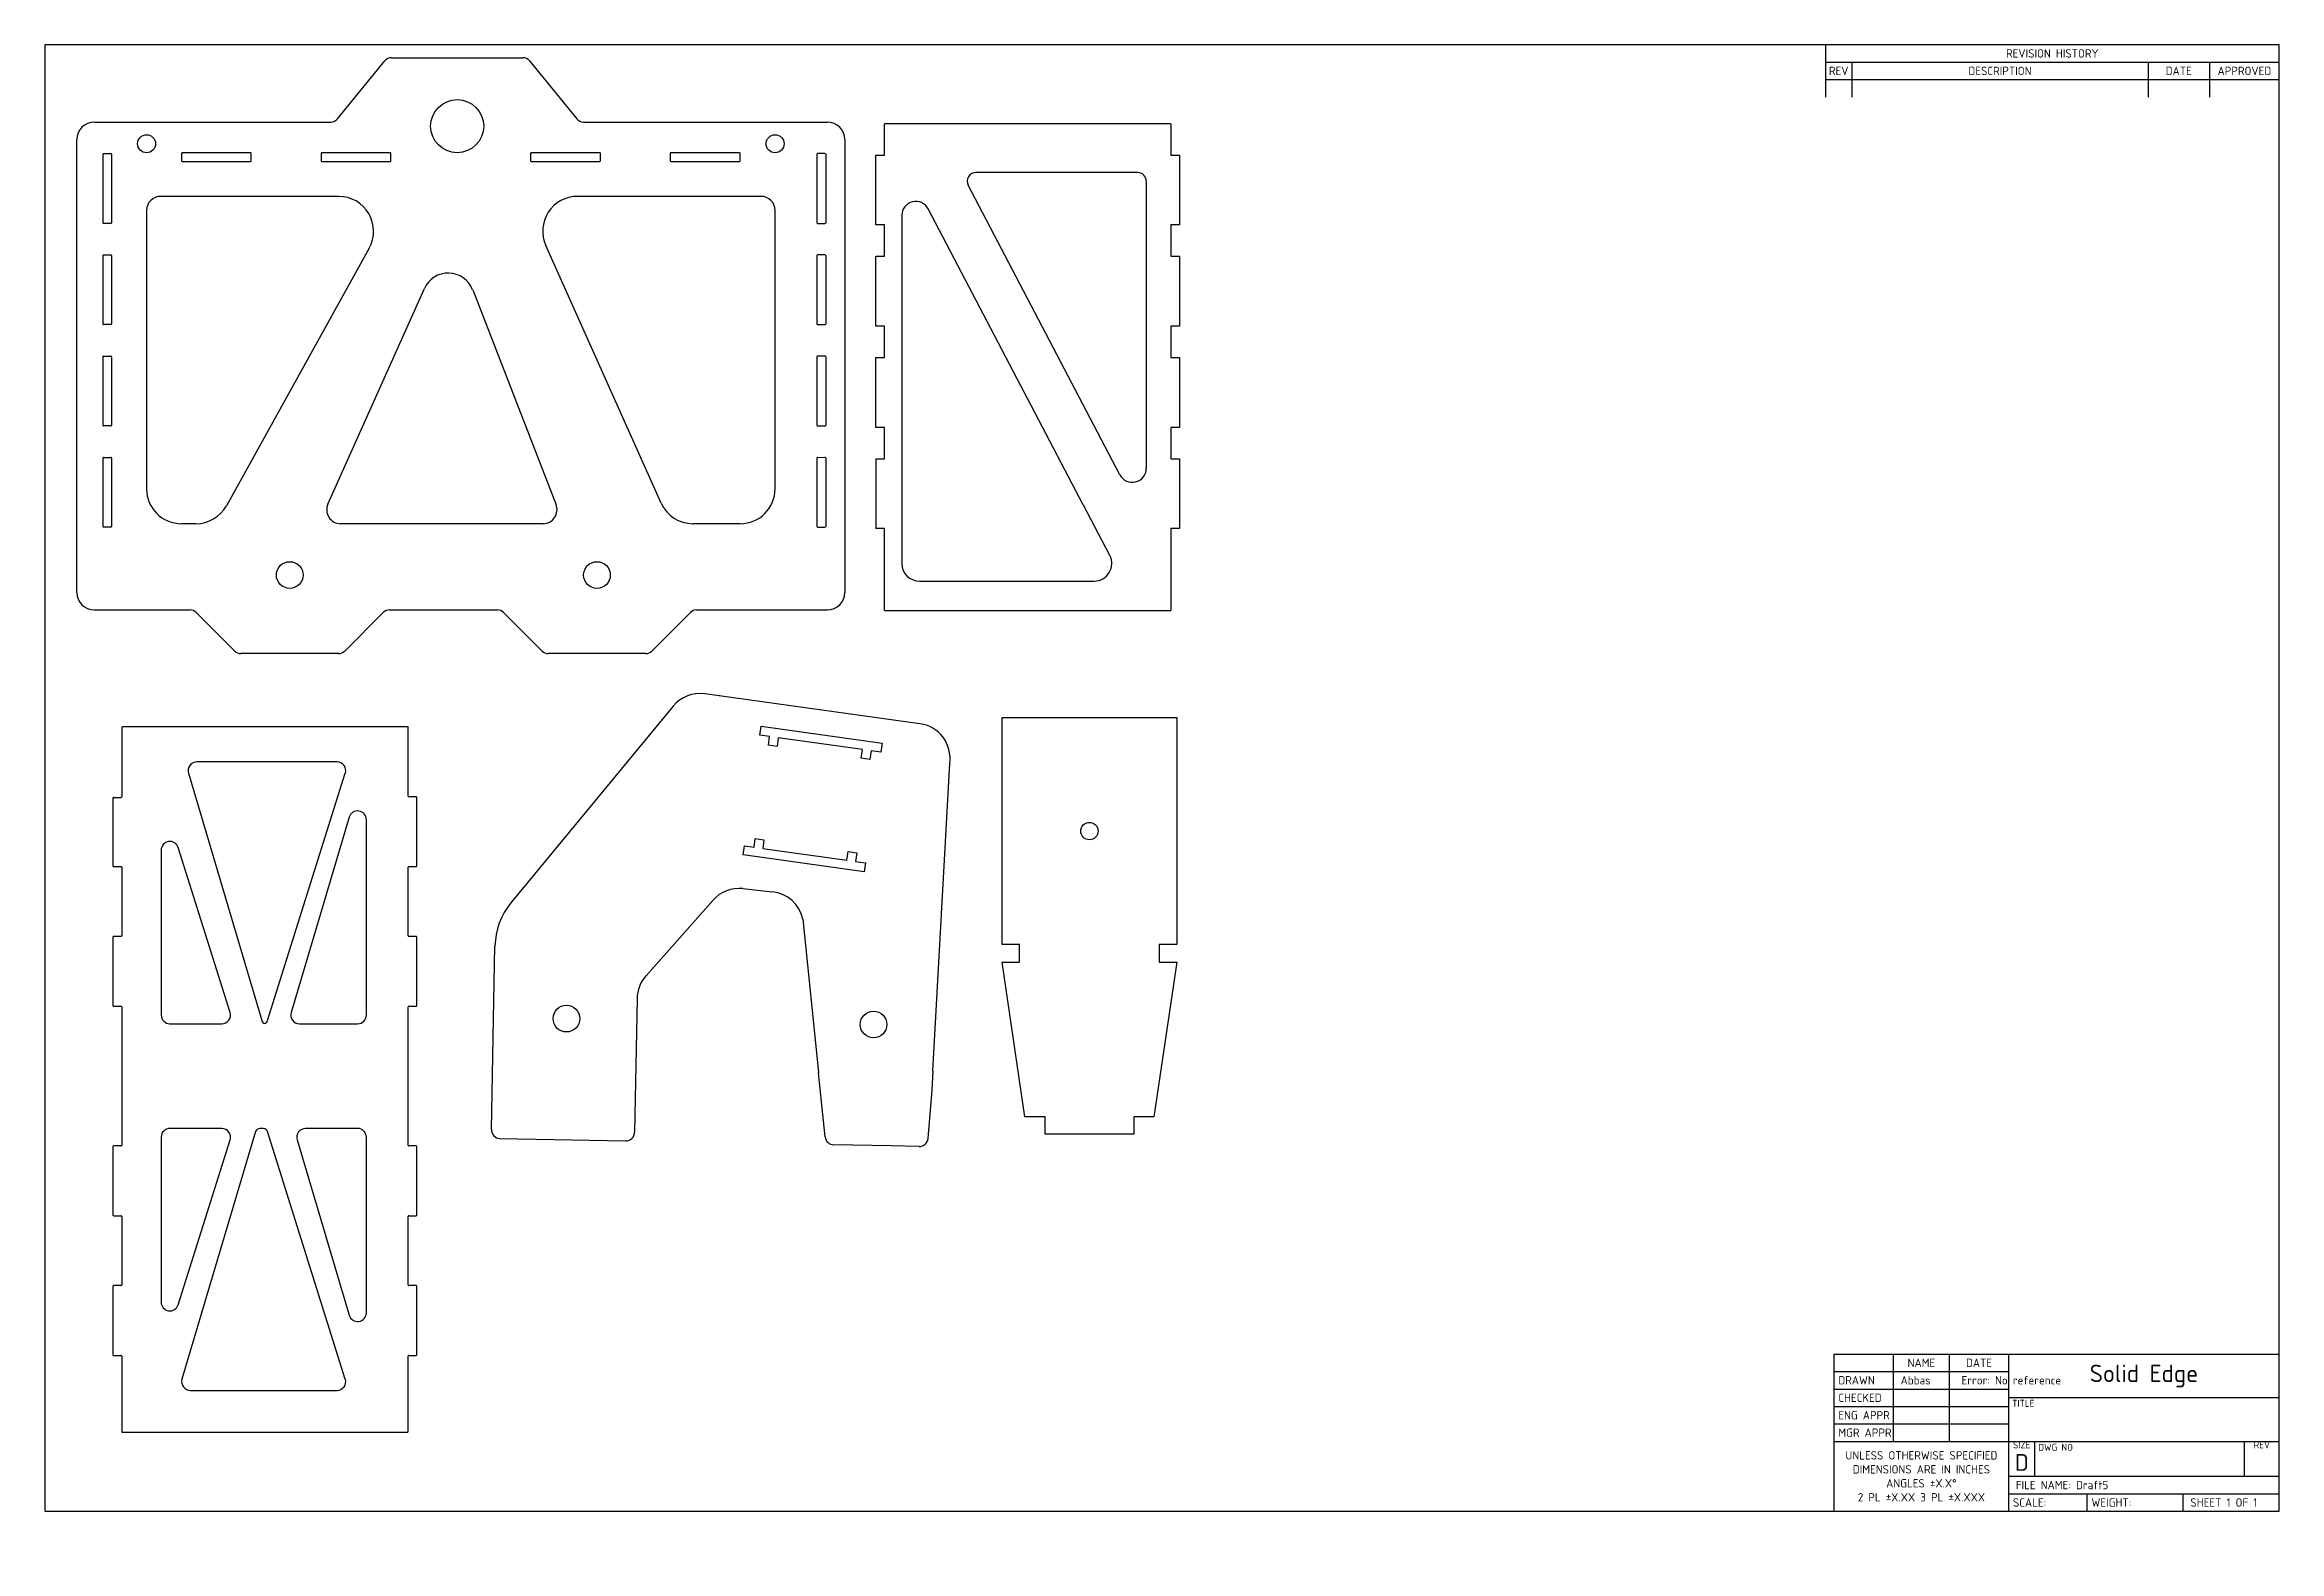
# Model space of a CAD drawing. Header units: inches. Extents: x 1 to 33, y -0.1 to 21.5.
import ezdxf
from ezdxf.entities.mleader import LeaderData, LeaderLine
from ezdxf.math import Vec2, Vec3

# ---------------------------------------------------------------- set-up
doc = ezdxf.new("R2010")
doc.units = ezdxf.units.IN
doc.header["$MEASUREMENT"] = 0
for name, color, linetype in [('BOTTOM_PART', 7, 'Continuous'), ('Default', 7, 'Continuous'), ('FRONT_BULKHEAD', 7, 'Continuous'), ('FRONT_SIDE', 7, 'Continuous'), ('PAYLOAD_CONNECTI', 7, 'Continuous'), ('SIDE_PART', 7, 'Continuous')]:
    doc.layers.add(name, color=color, linetype=linetype)

# ---------------------------------------------------------------- blocks, each defined once
blk = doc.blocks.new('SE')
at = {"layer": 'SIDE_PART', "color": 7, "linetype": 'Continuous'}
for p, q in [((5.194, 20.437), (5.869, 21.267)), ((5.966, 21.313), (7.847, 21.313)), ((7.944, 21.267), (8.619, 20.437)), ((1.709, 20.391), (5.097, 20.391)), ((8.716, 20.391), (12.209, 20.391)), ((1.459, 13.656), (1.459, 20.141)), ((1.834, 19.931), (1.834, 18.951)), ((1.844, 19.941), (1.949, 19.941)), ((1.959, 19.931), (1.959, 18.951)), ((2.959, 19.943), (2.959, 19.838)), ((3.949, 19.953), (2.969, 19.953)), ((3.959, 19.838), (3.959, 19.943)), ((4.959, 19.943), (4.959, 19.838)), ((5.949, 19.953), (4.969, 19.953)), ((5.959, 19.838), (5.959, 19.943)), ((7.959, 19.943), (7.959, 19.838)), ((8.949, 19.953), (7.969, 19.953)), ((8.959, 19.838), (8.959, 19.943)), ((9.959, 19.943), (9.959, 19.838)), ((10.949, 19.953), (9.969, 19.953)), ((10.959, 19.838), (10.959, 19.943)), ((12.059, 19.931), (12.059, 18.951)), ((12.174, 19.941), (12.069, 19.941)), ((12.184, 19.931), (12.184, 18.951)), ((12.459, 20.141), (12.459, 13.656)), ((2.969, 19.828), (3.949, 19.828)), ((4.969, 19.828), (5.949, 19.828)), ((7.969, 19.828), (8.949, 19.828)), ((9.969, 19.828), (10.949, 19.828)), ((5.21, 19.328), (2.659, 19.328)), ((11.259, 19.328), (8.631, 19.328)), ((1.949, 18.941), (1.844, 18.941)), ((2.459, 19.128), (2.459, 15.141)), ((11.459, 15.141), (11.459, 19.128)), ((12.069, 18.941), (12.174, 18.941)), ((5.648, 18.585), (3.602, 14.898)), ((9.827, 14.936), (8.175, 18.623)), ((1.834, 18.481), (1.834, 17.501)), ((1.844, 18.491), (1.949, 18.491)), ((1.959, 18.481), (1.959, 17.501)), ((12.059, 18.481), (12.059, 17.501)), ((12.174, 18.491), (12.069, 18.491)), ((12.184, 18.481), (12.184, 17.501)), ((5.055, 14.922), (6.437, 18.008)), ((7.129, 17.991), (8.323, 14.913)), ((1.949, 17.491), (1.844, 17.491)), ((12.069, 17.491), (12.174, 17.491)), ((1.834, 17.031), (1.834, 16.051)), ((1.844, 17.041), (1.949, 17.041)), ((1.959, 17.031), (1.959, 16.051)), ((12.059, 17.031), (12.059, 16.051)), ((12.174, 17.041), (12.069, 17.041)), ((12.184, 17.031), (12.184, 16.051)), ((1.949, 16.041), (1.844, 16.041)), ((12.069, 16.041), (12.174, 16.041)), ((1.834, 15.581), (1.834, 14.601)), ((1.844, 15.591), (1.949, 15.591)), ((1.959, 15.581), (1.959, 14.601)), ((12.059, 15.581), (12.059, 14.601)), ((12.069, 15.591), (12.174, 15.592)), ((12.184, 15.582), (12.184, 14.601)), ((1.949, 14.591), (1.844, 14.591)), ((3.165, 14.641), (2.959, 14.641)), ((8.137, 14.641), (5.238, 14.641)), ((10.959, 14.641), (10.283, 14.641)), ((12.069, 14.591), (12.174, 14.591)), ((1.709, 13.406), (3.082, 13.406)), ((3.722, 12.818), (3.171, 13.37)), ((5.847, 13.37), (5.296, 12.818)), ((5.936, 13.406), (7.482, 13.406)), ((8.122, 12.818), (7.571, 13.37)), ((10.247, 13.37), (9.696, 12.818)), ((10.336, 13.406), (12.209, 13.406)), ((5.207, 12.781), (3.811, 12.781)), ((9.607, 12.781), (8.211, 12.781))]:
    blk.add_line(p, q, dxfattribs=at)
for centre, radius in [((6.907, 20.333), 0.38), ((2.459, 20.082), 0.129), ((11.459, 20.082), 0.129), ((4.509, 13.906), 0.191), ((8.909, 13.906), 0.191)]:
    blk.add_circle(centre, radius, dxfattribs=at)
for centre, radius, start, end in [((5.966, 21.188), 0.125, 90, 140.8886), ((7.847, 21.188), 0.125, 39.1114, 90), ((1.709, 20.141), 0.25, 90, 180), ((5.097, 20.516), 0.125, 270, 320.8886), ((8.716, 20.516), 0.125, 219.1114, 270), ((12.209, 20.141), 0.25, 0, 90), ((1.844, 19.931), 0.01, 90, 180), ((1.949, 19.931), 0.01, 0, 90), ((2.969, 19.943), 0.01, 90, 180), ((3.949, 19.943), 0.01, 0, 90), ((4.969, 19.943), 0.01, 90, 180), ((5.949, 19.943), 0.01, 0, 90), ((7.969, 19.943), 0.01, 90, 180), ((8.949, 19.943), 0.01, 0, 90), ((9.969, 19.943), 0.01, 90, 180), ((10.949, 19.943), 0.01, 0, 90), ((12.069, 19.931), 0.01, 90, 180), ((12.174, 19.931), 0.01, 0, 90), ((2.969, 19.838), 0.01, 180, 270), ((3.949, 19.838), 0.01, 270, 0), ((4.969, 19.838), 0.01, 180, 270), ((5.949, 19.838), 0.01, 270, 0), ((7.969, 19.838), 0.01, 180, 270), ((8.949, 19.838), 0.01, 270, 0), ((9.969, 19.838), 0.01, 180, 270), ((10.949, 19.838), 0.01, 270, 0), ((2.659, 19.128), 0.2, 90, 180), ((5.21, 18.828), 0.5, 330.9817, 90), ((8.631, 18.828), 0.5, 90, 204.1347), ((11.259, 19.128), 0.2, 0, 90), ((1.844, 18.951), 0.01, 180, 270), ((1.949, 18.951), 0.01, 270, 0), ((12.069, 18.951), 0.01, 180, 270), ((12.174, 18.951), 0.01, 270, 0), ((1.844, 18.481), 0.01, 90, 180), ((1.949, 18.481), 0.01, 0, 90), ((12.069, 18.481), 0.01, 90, 180), ((12.174, 18.481), 0.01, 0, 90), ((6.779, 17.855), 0.375, 21.2115, 155.8765), ((1.844, 17.501), 0.01, 180, 270), ((1.949, 17.501), 0.01, 270, 0), ((12.069, 17.501), 0.01, 180, 270), ((12.174, 17.501), 0.01, 270, 0), ((1.844, 17.031), 0.01, 90, 180), ((1.949, 17.031), 0.01, 0, 90), ((12.069, 17.031), 0.01, 90, 180), ((12.174, 17.031), 0.01, 0, 90), ((1.844, 16.051), 0.01, 180, 270), ((1.949, 16.051), 0.01, 270, 0), ((12.069, 16.051), 0.01, 180, 270), ((12.174, 16.051), 0.01, 270, 0), ((1.844, 15.581), 0.01, 90, 180), ((1.949, 15.581), 0.01, 0, 90), ((12.069, 15.581), 0.01, 90.3536, 180.0006), ((12.174, 15.582), 0.01, 359.9994, 90.3536), ((2.959, 15.141), 0.5, 180, 270), ((10.959, 15.141), 0.5, 270, 0), ((3.165, 15.141), 0.5, 270, 330.9817), ((5.238, 14.841), 0.2, 155.8765, 270), ((8.137, 14.841), 0.2, 270, 21.2115), ((10.283, 15.141), 0.5, 204.1347, 270), ((1.844, 14.601), 0.01, 180, 270), ((1.949, 14.601), 0.01, 270, 0), ((12.069, 14.601), 0.01, 180, 270), ((12.174, 14.601), 0.01, 270, 0), ((1.709, 13.656), 0.25, 180, 270), ((12.209, 13.656), 0.25, 270, 0), ((3.082, 13.281), 0.125, 45, 90), ((5.936, 13.281), 0.125, 90, 135), ((7.482, 13.281), 0.125, 45, 90), ((10.336, 13.281), 0.125, 90, 135), ((3.811, 12.906), 0.125, 225, 270), ((5.207, 12.906), 0.125, 270, 315), ((8.211, 12.906), 0.125, 225, 270), ((9.607, 12.906), 0.125, 270, 315)]:
    blk.add_arc(centre, radius, start, end, dxfattribs=at)
blk = doc.blocks.new('SE1')
at = {"layer": 'FRONT_SIDE', "color": 7, "linetype": 'Continuous'}
for p, q in [((13.025, 19.92), (13.025, 20.36)), ((13.035, 20.37), (17.115, 20.37)), ((17.125, 20.36), (17.125, 19.92)), ((12.9, 19.92), (13.025, 19.92)), ((12.9, 18.92), (12.9, 19.92)), ((17.125, 19.92), (17.25, 19.92)), ((17.25, 19.92), (17.25, 18.92)), ((16.65, 19.67), (14.336, 19.67)), ((16.775, 19.545), (16.775, 15.433)), ((16.398, 15.34), (14.226, 19.487)), ((13.025, 18.92), (12.9, 18.92)), ((13.025, 18.47), (13.025, 18.92)), ((13.275, 19.057), (13.275, 14.07)), ((15.872, 14.913), (13.652, 19.15)), ((17.125, 18.92), (17.125, 18.47)), ((17.25, 18.92), (17.125, 18.92)), ((12.9, 18.47), (13.025, 18.47)), ((12.9, 17.47), (12.9, 18.47)), ((17.125, 18.47), (17.25, 18.47)), ((17.25, 18.47), (17.25, 17.47)), ((13.025, 17.47), (12.9, 17.47)), ((13.025, 17.02), (13.025, 17.47)), ((17.125, 17.47), (17.125, 17.02)), ((17.25, 17.47), (17.125, 17.47)), ((12.9, 17.02), (13.025, 17.02)), ((12.9, 16.02), (12.9, 17.02)), ((17.125, 17.02), (17.25, 17.02)), ((17.25, 17.02), (17.25, 16.02)), ((13.025, 16.02), (12.9, 16.02)), ((13.025, 15.57), (13.025, 16.02)), ((17.125, 16.02), (17.125, 15.57)), ((17.25, 16.02), (17.125, 16.02)), ((12.9, 15.57), (13.025, 15.57)), ((12.9, 15.57), (12.9, 14.57)), ((17.125, 15.57), (17.25, 15.57)), ((17.25, 15.57), (17.25, 14.57)), ((16.252, 14.186), (15.876, 14.904)), ((13.025, 14.57), (12.9, 14.57)), ((13.025, 13.396), (13.025, 14.57)), ((17.125, 14.57), (17.125, 13.396)), ((17.25, 14.57), (17.125, 14.57)), ((13.525, 13.82), (16.031, 13.82)), ((13.025, 13.396), (17.125, 13.396))]:
    blk.add_line(p, q, dxfattribs=at)
for centre, radius, start, end in [((13.035, 20.36), 0.01, 90, 180), ((17.115, 20.36), 0.01, 0, 90), ((14.336, 19.545), 0.125, 90, 207.646), ((16.65, 19.545), 0.125, 0, 90), ((13.475, 19.057), 0.2, 27.646, 180), ((16.575, 15.433), 0.2, 207.646, 0), ((15.695, 14.82), 0.2, 24.9994, 27.646), ((16.031, 14.07), 0.25, 270, 27.64), ((13.525, 14.07), 0.25, 180, 270)]:
    blk.add_arc(centre, radius, start, end, dxfattribs=at)
blk = doc.blocks.new('SE2')
at = {"layer": 'BOTTOM_PART', "color": 7, "linetype": 'Continuous'}
for p, q in [((2.103, 11.721), (2.103, 10.731)), ((6.203, 11.731), (2.113, 11.731)), ((6.203, 10.741), (6.203, 11.731)), ((5.186, 11.231), (3.18, 11.231)), ((3.06, 11.07), (4.111, 7.526)), ((4.191, 7.525), (5.305, 11.068)), ((1.978, 10.711), (1.978, 9.741)), ((1.988, 10.721), (2.093, 10.721)), ((6.318, 10.731), (6.213, 10.731)), ((6.328, 9.741), (6.328, 10.721)), ((5.361, 10.438), (4.529, 7.642)), ((5.606, 7.606), (5.606, 10.403)), ((2.668, 9.967), (2.668, 7.606)), ((3.655, 7.643), (2.913, 10.005)), ((1.988, 9.731), (2.093, 9.731)), ((2.103, 9.721), (2.103, 8.741)), ((6.203, 8.741), (6.203, 9.721)), ((6.213, 9.731), (6.318, 9.731)), ((1.978, 8.721), (1.978, 7.741)), ((2.093, 8.731), (1.988, 8.731)), ((6.318, 8.731), (6.213, 8.731)), ((6.328, 7.741), (6.328, 8.721)), ((1.988, 7.731), (2.093, 7.731)), ((2.103, 7.721), (2.103, 5.741)), ((6.203, 5.741), (6.203, 7.721)), ((6.213, 7.731), (6.318, 7.731)), ((2.793, 7.481), (3.536, 7.481)), ((4.649, 7.481), (5.481, 7.481)), ((2.668, 5.856), (2.668, 3.494)), ((3.536, 5.981), (2.793, 5.981)), ((2.913, 3.457), (3.655, 5.818)), ((4.021, 5.936), (2.966, 2.392)), ((4.132, 5.981), (4.081, 5.981)), ((5.305, 2.393), (4.191, 5.937)), ((4.616, 5.82), (5.361, 3.307)), ((5.481, 5.981), (4.736, 5.981)), ((5.606, 3.342), (5.606, 5.856)), ((1.978, 5.721), (1.978, 4.741)), ((2.093, 5.731), (1.988, 5.731)), ((6.318, 5.731), (6.213, 5.731)), ((6.328, 4.741), (6.328, 5.721)), ((1.988, 4.731), (2.093, 4.731)), ((2.103, 4.721), (2.103, 3.741)), ((6.203, 3.741), (6.203, 4.721)), ((6.213, 4.731), (6.318, 4.731)), ((1.978, 3.721), (1.978, 2.741)), ((2.093, 3.731), (1.988, 3.731)), ((6.318, 3.731), (6.213, 3.731)), ((6.328, 2.741), (6.328, 3.721)), ((1.988, 2.731), (2.093, 2.731)), ((2.103, 2.721), (2.103, 1.641)), ((6.203, 1.641), (6.203, 2.721)), ((6.213, 2.731), (6.318, 2.731)), ((3.086, 2.231), (5.186, 2.231)), ((2.113, 1.631), (6.193, 1.631))]:
    blk.add_line(p, q, dxfattribs=at)
for centre, radius, start, end in [((2.113, 11.721), 0.01, 90, 180), ((3.18, 11.106), 0.125, 90, 196.5113), ((5.186, 11.106), 0.125, 342.5528, 90), ((1.988, 10.711), 0.01, 90, 180), ((2.093, 10.731), 0.01, 270, 0), ((6.213, 10.741), 0.01, 180, 270), ((6.318, 10.721), 0.01, 0, 90), ((5.481, 10.403), 0.125, 0, 163.4261), ((2.793, 9.967), 0.125, 17.4472, 179.9999), ((1.988, 9.741), 0.01, 180, 270), ((2.093, 9.721), 0.01, 0, 90), ((6.213, 9.721), 0.01, 90, 180), ((6.318, 9.741), 0.01, 270, 0), ((1.988, 8.721), 0.01, 90, 180), ((2.093, 8.741), 0.01, 270, 0), ((6.213, 8.741), 0.01, 180, 270), ((6.318, 8.721), 0.01, 0, 90), ((1.988, 7.741), 0.01, 180, 270), ((2.093, 7.721), 0.01, 0, 90), ((6.213, 7.721), 0.01, 90, 180), ((6.318, 7.741), 0.01, 270, 0), ((2.793, 7.606), 0.125, 180, 270), ((3.536, 7.606), 0.125, 270, 17.4472), ((4.17, 7.543), 0.0625, 196.5112, 251.839), ((4.132, 7.543), 0.0625, 288.161, 342.5528), ((4.649, 7.606), 0.125, 163.4259, 270), ((5.481, 7.606), 0.125, 270, 0), ((2.793, 5.856), 0.125, 90, 180), ((3.536, 5.856), 0.125, 342.5528, 90), ((4.081, 5.918), 0.0625, 90, 163.4258), ((4.132, 5.918), 0.0625, 17.4472, 90), ((4.736, 5.856), 0.125, 90, 196.5113), ((5.481, 5.856), 0.125, 0, 90), ((1.988, 5.721), 0.01, 90, 180), ((2.093, 5.741), 0.01, 270, 0), ((6.213, 5.741), 0.01, 180, 270), ((6.318, 5.721), 0.01, 0, 90), ((1.988, 4.741), 0.01, 180, 270), ((2.093, 4.721), 0.01, 0, 90), ((6.213, 4.721), 0.01, 90, 180), ((6.318, 4.741), 0.01, 270, 0), ((1.988, 3.721), 0.01, 90, 180), ((2.093, 3.741), 0.01, 270, 0), ((6.213, 3.741), 0.01, 180, 270), ((6.318, 3.721), 0.01, 0, 90), ((2.793, 3.494), 0.125, 180.0001, 342.5528), ((5.481, 3.342), 0.125, 196.5114, 360), ((1.988, 2.741), 0.01, 180, 270), ((2.093, 2.721), 0.01, 0, 90), ((6.213, 2.721), 0.01, 90, 180), ((6.318, 2.741), 0.01, 270, 0), ((3.086, 2.356), 0.125, 163.4261, 270), ((5.186, 2.356), 0.125, 270, 17.4472), ((2.113, 1.641), 0.01, 180, 270), ((6.193, 1.641), 0.01, 270, 0)]:
    blk.add_arc(centre, radius, start, end, dxfattribs=at)
blk = doc.blocks.new('SE3')
at = {"layer": 'PAYLOAD_CONNECTI', "color": 7, "linetype": 'Continuous'}
for p, q in [((13.534, 11.777), (10.454, 12.205)), ((9.999, 12.028), (7.677, 9.21)), ((11.242, 11.612), (11.26, 11.741)), ((11.381, 11.593), (11.242, 11.612)), ((11.26, 11.741), (12.993, 11.497)), ((11.365, 11.469), (11.381, 11.593)), ((11.505, 11.575), (11.488, 11.451)), ((12.712, 11.406), (11.505, 11.575)), ((11.488, 11.451), (11.365, 11.469)), ((12.694, 11.282), (12.712, 11.406)), ((12.818, 11.264), (12.694, 11.282)), ((12.836, 11.388), (12.818, 11.264)), ((12.975, 11.369), (12.836, 11.388)), ((12.993, 11.497), (12.975, 11.369)), ((13.719, 6.805), (13.96, 11.209)), ((11.001, 9.9), (11.019, 10.029)), ((11.019, 10.029), (11.159, 10.01)), ((11.159, 10.01), (11.176, 10.133)), ((11.176, 10.133), (11.3, 10.116)), ((11.3, 10.116), (11.283, 9.992)), ((11.283, 9.992), (12.489, 9.823)), ((12.489, 9.823), (12.506, 9.946)), ((12.506, 9.946), (12.63, 9.929)), ((12.63, 9.929), (12.613, 9.805)), ((12.734, 9.657), (11.001, 9.9)), ((12.613, 9.805), (12.752, 9.786)), ((12.752, 9.786), (12.734, 9.657)), ((10.999, 9.416), (11.423, 9.37)), ((9.608, 8.164), (10.571, 9.251)), ((11.857, 8.98), (12.083, 6.781)), ((7.397, 5.966), (7.448, 8.594)), ((9.482, 7.842), (9.447, 5.926)), ((12.178, 5.859), (12.083, 6.78)), ((13.719, 6.803), (13.704, 6.529)), ((13.704, 6.529), (13.649, 5.838)), ((7.52, 5.838), (9.319, 5.804)), ((13.117, 5.731), (12.3, 5.747)), ((13.522, 5.723), (13.117, 5.731))]:
    blk.add_line(p, q, dxfattribs=at)
for centre in [(8.471, 7.554), (12.87, 7.47)]:
    blk.add_circle(centre, 0.191, dxfattribs=at)
for centre, radius, start, end in [((10.385, 11.71), 0.5, 82.0883, 140.5007), ((13.465, 11.282), 0.5, 351.6976, 82.0883), ((10.945, 8.919), 0.5, 83.7368, 138.447), ((11.368, 8.873), 0.5, 12.3879, 83.7368), ((8.448, 8.574), 1, 140.5007, 178.8787), ((9.982, 7.833), 0.5, 138.447, 178.937), ((12.58, 6.832), 0.5, 185.8752, 186.0173), ((13.22, 6.832), 0.5, 356.7014, 356.8696), ((7.522, 5.963), 0.125, 178.8787, 268.906), ((9.322, 5.929), 0.125, 268.906, 358.937), ((12.302, 5.872), 0.125, 185.876, 268.906), ((13.525, 5.848), 0.125, 268.8619, 355.4814)]:
    blk.add_arc(centre, radius, start, end, dxfattribs=at)
blk = doc.blocks.new('SE4')
at = {"layer": 'FRONT_BULKHEAD', "color": 7, "linetype": 'Continuous'}
for p, q in [((14.711, 8.614), (14.711, 11.864)), ((14.711, 11.864), (17.211, 11.864)), ((17.211, 11.864), (17.211, 8.614)), ((14.961, 8.614), (14.711, 8.614)), ((14.711, 8.364), (14.961, 8.364)), ((15.038, 6.149), (14.711, 8.364)), ((14.961, 8.364), (14.961, 8.614)), ((17.211, 8.364), (16.884, 6.149)), ((16.961, 8.614), (16.961, 8.364)), ((17.211, 8.614), (16.961, 8.614)), ((16.961, 8.364), (17.211, 8.364)), ((15.325, 6.149), (15.038, 6.149)), ((15.325, 5.899), (15.325, 6.149)), ((16.597, 6.149), (16.597, 5.899)), ((16.884, 6.149), (16.597, 6.149)), ((16.597, 5.899), (15.325, 5.899))]:
    blk.add_line(p, q, dxfattribs=at)
blk.add_circle((15.961, 10.239), 0.125, dxfattribs=at)
blk = doc.blocks.new('_DOT')
at = {"color": 0}
blk.add_line((0, 0), (-1, 0), dxfattribs=at)
at = {"color": 0, "const_width": 0.333}
blk.add_lwpolyline([(-0.1665, 0, 1), (0.1665, 0, 1)], format="xyb", close=True, dxfattribs=at)

msp = doc.modelspace()

# ---------------------------------------------------------------- linework, layer by layer
at = {"layer": 'Default', "color": 7, "linetype": 'Continuous'}
for p, q in [((33, 21.5), (1, 21.5)), ((1, 21.5), (1, 0.5)), ((26.5, 21.5), (26.5, 20.75)), ((33, 0.5), (33, 21.5)), ((26.5, 21.25), (33, 21.25)), ((26.88, 21.25), (26.88, 20.75)), ((31.12, 21.25), (31.12, 20.75)), ((32, 21.25), (32, 20.75)), ((26.5, 21), (33, 21)), ((26.625, 0.5), (26.625, 2.75)), ((26.625, 2.75), (33, 2.75)), ((27.475, 1.5), (27.475, 2.75)), ((28.275, 1.5), (28.275, 2.75)), ((29.125, 0.5), (29.125, 2.75)), ((26.625, 2.5), (29.125, 2.5)), ((26.625, 2.25), (29.125, 2.25)), ((26.625, 2), (29.125, 2)), ((29.125, 2.13), (33, 2.13)), ((26.625, 1.75), (29.125, 1.75)), ((26.625, 1.5), (33, 1.5)), ((29.5, 1), (29.5, 1.5)), ((32.5, 1), (32.5, 1.5)), ((29.125, 1), (33, 1)), ((29.125, 0.75), (33, 0.75)), ((30.25, 0.5), (30.25, 0.75)), ((31.625, 0.5), (31.625, 0.75)), ((1, 0.5), (33, 0.5))]:
    msp.add_line(p, q, dxfattribs=at)

# ---------------------------------------------------------------- block references
at = {"layer": 'Default'}
for name in ['SE', 'SE1', 'SE3', 'SE4', 'SE2']:
    msp.add_blockref(name, (0, 0), dxfattribs=at)

# ---------------------------------------------------------------- texts
for s, insert, char_height, width, attachment_point in [('{\\fSolid Edge ANSI|b0||i0||c0|p34;\\C7;\\W1.;REV}', (26.69, 21.125), 0.12, 0.38, 5), ('{\\fSolid Edge ANSI|b0||i0||c0|p34;\\C7;\\W1.;DESCRIPTION}', (29, 21.125), 0.12, 4.24, 5), ('{\\fSolid Edge ANSI|b0||i0||c0|p34;\\C7;\\W1.;REVISION HISTORY}', (29.75, 21.375), 0.12, 6.5, 5), ('{\\fSolid Edge ANSI|b0||i0||c0|p34;\\C7;\\W1.;DATE}', (31.56, 21.125), 0.12, 0.88, 5), ('{\\fSolid Edge ANSI|b0||i0||c0|p34;\\C7;\\W1.;APPROVED}', (32.5, 21.125), 0.12, 1, 5), ('{\\fSolid Edge ANSI|b0||i0||c0|p34;\\C7;\\W1.;NAME}', (27.875, 2.625), 0.12, 0.8, 5), ('{\\fSolid Edge ANSI|b0||i0||c0|p34;\\C7;\\W1.;DATE}', (28.7, 2.625), 0.12, 0.85, 5), ('{\\fSolid Edge ANSI|b1||i0||c0|p34;\\C7;\\W1.;Solid Edge}', (31.062, 2.436), 0.25, 3.875, 5), ('{\\fSolid Edge ANSI|b0||i0||c0|p34;\\C7;\\W1.;DRAWN}', (26.685, 2.375), 0.12, 0.79, 4), ('{\\fSolid Edge ANSI|b0||i0||c0|p34;\\C7;\\W1.;CHECKED}', (26.685, 2.125), 0.12, 0.79, 4), ('{\\fSolid Edge ANSI|b0||i0||c0|p34;\\C7;\\W1.;ENG APPR}', (26.685, 1.875), 0.12, 0.79, 4), ('{\\fSolid Edge ANSI|b0||i0||c0|p34;\\C7;\\W1.;TITLE}', (29.175, 2.095), 0.1, 3.825, 1), ('{\\fSolid Edge ANSI|b0||i0||c0|p34;\\C7;\\W1.;MGR APPR}', (26.685, 1.625), 0.12, 0.79, 4), ('{\\fSolid Edge ANSI|b0||i0||c0|p34;\\C7;\\W1.;UNLESS OTHERWISE SPECIFIED\\P}{\\fSolid Edge ANSI|b0||i0||c0|p34;\\C7;\\W1.;DIMENSIONS ARE IN INCHES\\P}{\\fSolid Edge ANSI|b0||i0||c0|p34;\\C7;\\W1.;ANGLES ±X.X°\\P}{\\fSolid Edge ANSI|b0||i0||c0|p34;\\C7;\\W1.;2 PL ±X.XX 3 PL ±X.XXX}', (27.875, 1), 0.12, 2.5, 5), ('{\\fSolid Edge ANSI|b0||i0||c0|p34;\\C7;\\W1.;SIZE}', (29.312, 1.5), 0.1, 0.375, 2), ('{\\fSolid Edge ANSI|b1||i0||c0|p34;\\C7;\\W1.;D}', (29.312, 1.199), 0.24, 0.375, 5), ('{\\fSolid Edge ANSI|b0||i0||c0|p34;\\C7;\\W1.;DWG NO}', (29.55, 1.465), 0.1, 2.95, 1), ('{\\fSolid Edge ANSI|b0||i0||c0|p34;\\C7;\\W1.;REV}', (32.75, 1.5), 0.1, 0.5, 2), ('{\\fSolid Edge ANSI|b0||i0||c0|p34;\\C7;\\W1.;SCALE:}', (29.185, 0.625), 0.12, 1.065, 4), ('{\\fSolid Edge ANSI|b0||i0||c0|p34;\\C7;\\W1.;WEIGHT:}', (30.31, 0.625), 0.12, 1.315, 4)]:
    msp.add_mtext(s, dxfattribs=dict(at, insert=insert, char_height=char_height, width=width, attachment_point=attachment_point))

# ---------------------------------------------------------------- leaders
at = {"layer": 'Default', "color": 7, "linetype": 'Continuous'}
ml = msp.add_multileader_mtext('Standard', dxfattribs=at)
ml.set_content('\\pxsm0.9;{\\fSolid Edge ANSI|c0|p34;\\W1.;Abbas\\P}', color=256)
ml.set_leader_properties(linetype='ByLayer')
ml.set_arrow_properties(name='DOT')
ml.build(insert=Vec2(0, 0))
ml.multileader.update_dxf_attribs({"leader_type": 0, "dogleg_length": 0, "arrow_head_size": 0.12})
ctx = ml.context
ctx.base_point, ctx.char_height, ctx.arrow_head_size, ctx.landing_gap_size = Vec3(27.487, 2.435), 0.12, 0.12, 0.042
ctx.mtext.insert = Vec3(27.577, 2.435)
ml = msp.add_multileader_mtext('Standard', dxfattribs=at)
ml.set_content('\\pxsm0.9;{\\fSolid Edge ANSI|c0|p34;\\W1.; Error: No reference\\P}', color=256)
ml.set_leader_properties(linetype='ByLayer')
ml.set_arrow_properties(name='DOT')
ml.build(insert=Vec2(0, 0))
ml.multileader.update_dxf_attribs({"leader_type": 0, "dogleg_length": 0, "arrow_head_size": 0.12})
ctx = ml.context
ctx.base_point, ctx.char_height, ctx.arrow_head_size, ctx.landing_gap_size = Vec3(28.287, 2.435), 0.12, 0.12, 0.042
ctx.mtext.insert = Vec3(28.377, 2.435)
ml = msp.add_multileader_mtext('Standard', dxfattribs=at)
ml.set_content('\\pxsm0.9;{\\fSolid Edge ANSI|c0|p34;\\W1.;FILE NAME: Draft5\\P}', color=256)
ml.set_leader_properties(linetype='ByLayer')
ml.set_arrow_properties(name='DOT')
ml.build(insert=Vec2(0, 0))
ml.multileader.update_dxf_attribs({"leader_type": 0, "dogleg_length": 0, "arrow_head_size": 0.12})
ctx = ml.context
ctx.base_point, ctx.char_height, ctx.arrow_head_size, ctx.landing_gap_size = Vec3(29.137, 0.935), 0.12, 0.12, 0.042
ctx.mtext.insert = Vec3(29.227, 0.935)
ml = msp.add_multileader_mtext('Standard', dxfattribs=at)
ml.set_content('\\pxsm0.9;{\\fSolid Edge ANSI|c0|p34;\\W1.;SHEET 1 OF 1\\P}', color=256)
ml.set_leader_properties(linetype='ByLayer')
ml.set_arrow_properties(name='DOT')
ml.build(insert=Vec2(0, 0))
ml.multileader.update_dxf_attribs({"leader_type": 0, "dogleg_length": 0, "arrow_head_size": 0.12})
ctx = ml.context
ctx.base_point, ctx.char_height, ctx.arrow_head_size, ctx.landing_gap_size = Vec3(31.637, 0.685), 0.12, 0.12, 0.042
ctx.mtext.insert = Vec3(31.727, 0.685)

doc.saveas('drawing.dxf')
